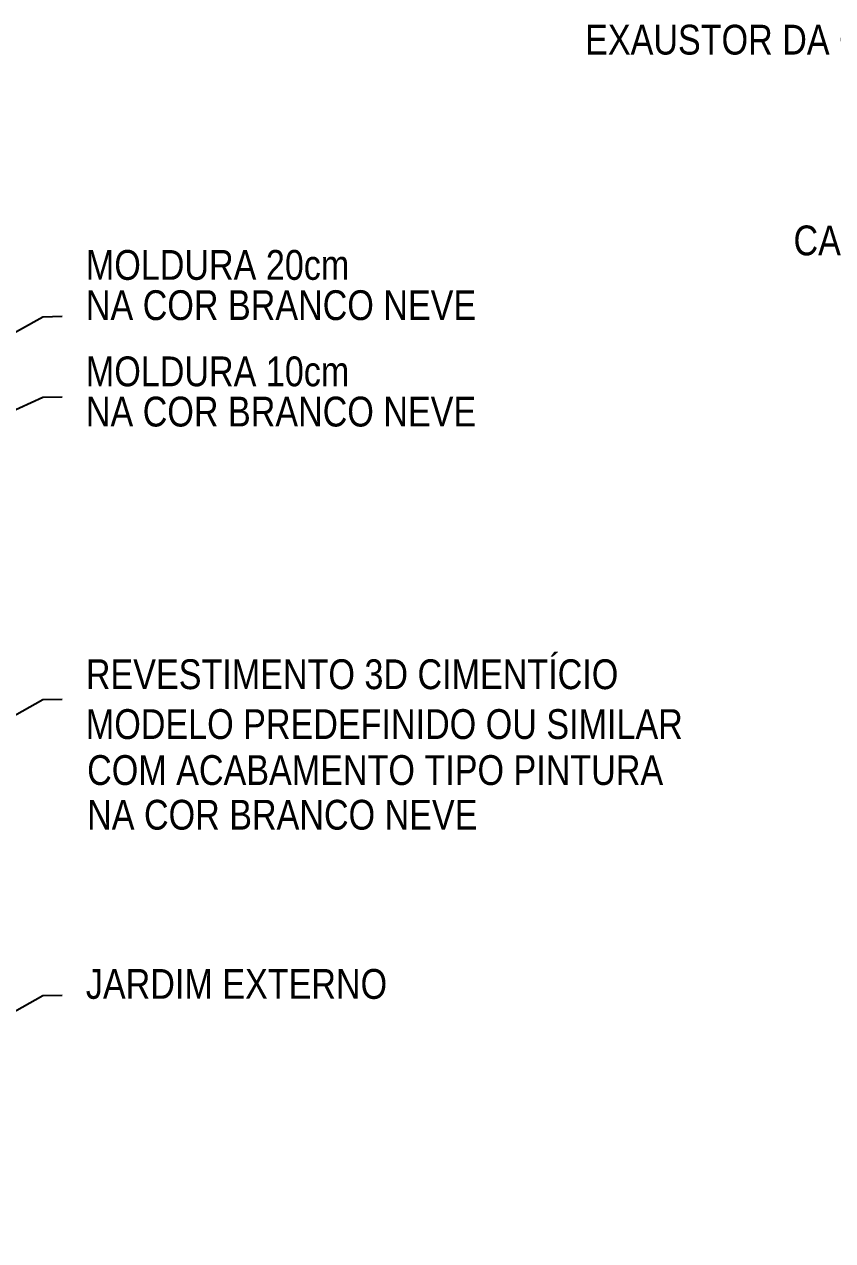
# Model space of a CAD drawing. Header units: millimetres. Extents: x -6300 to 1991, y -4770 to 4545.
# Drawn here: x 1415.004 to 1418.262, y 121.262 to 126.163 of the extents above; entities that cross this region are included whole.
import ezdxf

# ---------------------------------------------------------------- set-up
doc = ezdxf.new("R2010")
doc.units = ezdxf.units.MM
doc.header["$LTSCALE"] = 20
doc.header["$MEASUREMENT"] = 0
doc.layers.get('0').update_dxf_attribs({"linetype": 'CONTINUOUS'})
doc.layers.add('E-Cta-W', color=7, linetype='CONTINUOUS', lineweight=20)
doc.styles.add('F2', font='ARIALN.TTF')
doc.dimstyles.get("Standard").update_dxf_attribs({"dimtxt": 0.18, "dimasz": 0.18, "dimexe": 0.18, "dimexo": 0.0625, "dimgap": 0.09, "dimtad": 0, "dimtih": 1, "dimtoh": 1, "dimdec": 4, "dimzin": 0, "dimdsep": 46, "dimtxsty": 'Standard', "dimcen": 0.09, "dimadec": 0, "dimazin": 0, "dimtfac": 1, "dimtdec": 4, "dimtofl": 0, "dimtmove": 0, "dimatfit": 3, "dimfxl": 1, "dimtolj": 1, "dimtzin": 0, "dimarcsym": 0})

msp = doc.modelspace()

# ---------------------------------------------------------------- texts
at = {"color": 7, "style": 'F2'}
for s, p in [('EXAUSTOR DA CHURRASQUEIRA', (1417.2641, 126.0413, -9.7194)), ('CASCATA PROPOSTA', (1418.1039, 125.2324, -9.7194)), ('MOLDURA 20cm', (1415.252, 125.1337, -9.7194)), ('NA COR BRANCO NEVE', (1415.252, 124.9716, -9.7194)), ('MOLDURA 10cm', (1415.252, 124.7048, -9.7194)), ('NA COR BRANCO NEVE', (1415.252, 124.5428, -9.7194)), ('REVESTIMENTO 3D CIMENTÍCIO', (1415.252, 123.4846, -9.7194)), ('MODELO PREDEFINIDO OU SIMILAR', (1415.252, 123.2837, -9.7194)), ('COM ACABAMENTO TIPO PINTURA', (1415.2571, 123.0985, -9.7194)), ('NA COR BRANCO NEVE', (1415.2571, 122.9185, -9.7194)), ('JARDIM EXTERNO ', (1415.252, 122.2368, -9.7194))]:
    msp.add_text(s, height=0.12, dxfattribs=at).set_placement(p)

# ---------------------------------------------------------------- leaders
at = {"layer": 'E-Cta-W', "color": 4}
for points in [[(1413.3185, 123.9972), (1415.078, 124.9851), (1415.1566, 124.9868)], [(1413.3185, 123.8577), (1415.078, 124.6607), (1415.1566, 124.6624)], [(1413.3185, 122.4551), (1415.078, 123.443), (1415.1566, 123.4447)], [(1413.3185, 121.2624), (1415.078, 122.2503), (1415.1566, 122.252)]]:
    msp.add_leader(points, dimstyle='Standard', dxfattribs=at)

doc.saveas('drawing.dxf')
